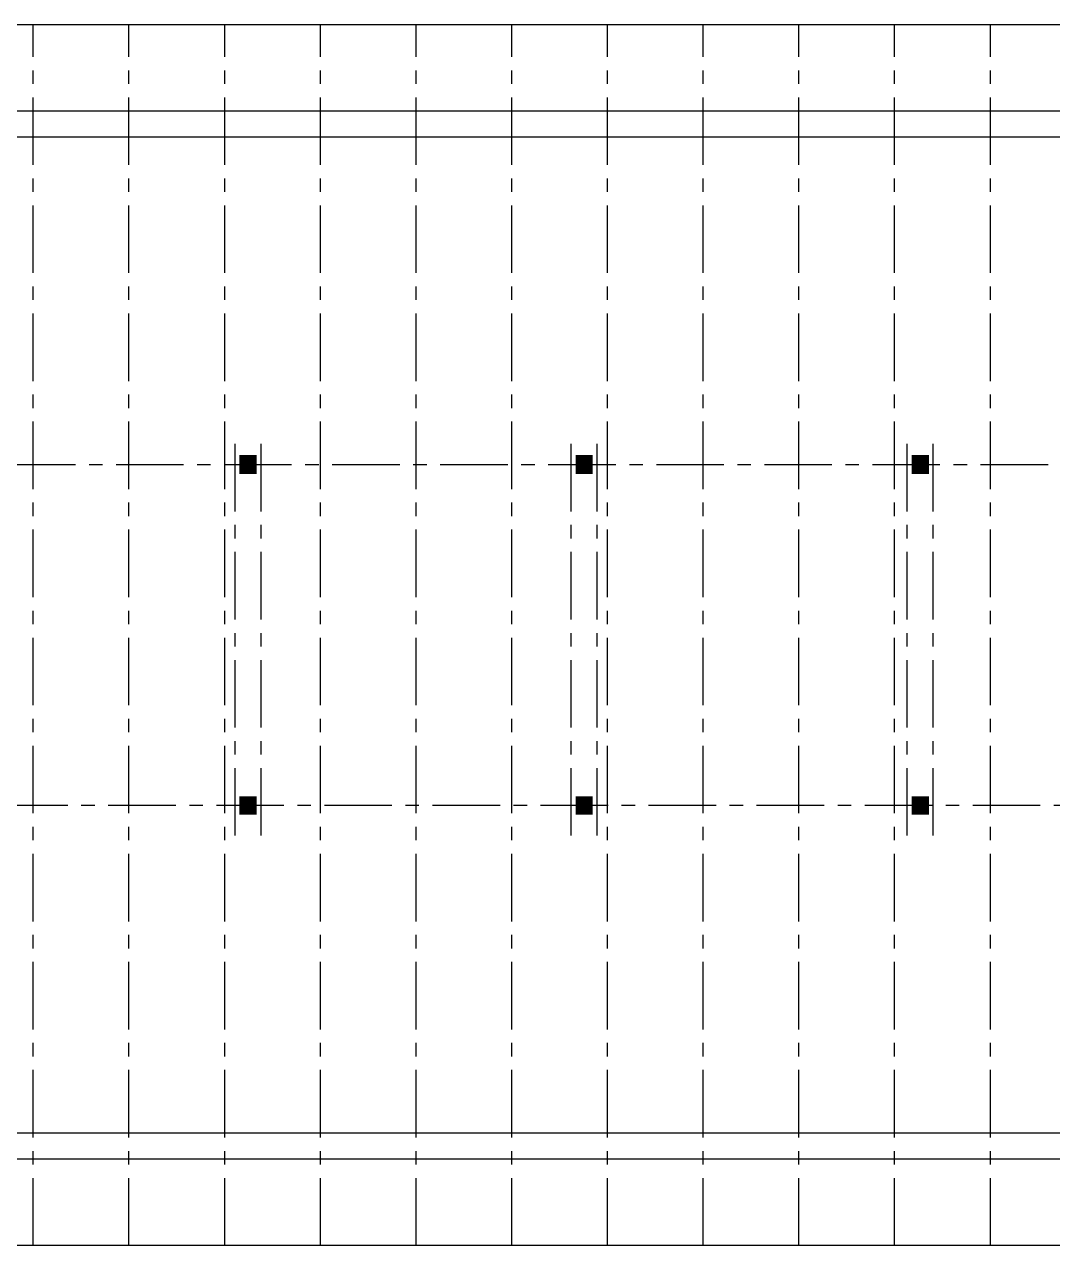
# Model space of a CAD drawing. Header units: millimetres. Extents: x -24587 to 37983, y -70862 to 338.
# Drawn here: x 19006 to 19957, y -61938 to -60808 of the extents above; entities that cross this region are included whole.
import ezdxf

# ---------------------------------------------------------------- set-up
doc = ezdxf.new("R2010")
doc.units = ezdxf.units.MM
doc.header["$LTSCALE"] = 50
doc.set_wipeout_variables(frame=1)
doc.linetypes.add('CENTER', pattern=[2, 1.25, -0.25, 0.25, -0.25])
for name, color, linetype in [('K-CIENKIE', 8, 'Continuous'), ('K-DREWNO', 33, 'Continuous'), ('K-DREWNO_OSIE', 8, 'CENTER'), ('K-OSIE', 9, 'CENTER'), ('K-WYMIARY', 1, 'Continuous')]:
    doc.layers.add(name, color=color, linetype=linetype)

# ---------------------------------------------------------------- blocks, each defined once
blk = doc.blocks.new('A$C76aa7286-flat-3')
at = {"layer": 'K-DREWNO'}
h = blk.add_hatch(dxfattribs=at)
h.set_pattern_fill('ACET-2D-ANGLE', color=256, scale=0.1)
h.set_pattern_definition([(1e-29, (-19834.9598, 61530.52185), (4e-17, 0.6985), [0.508, -0.1905]), (90, (-19834.9598, 61530.52185), (-0.6985, 9e-17), [0.508, -0.1905])])
h.paths.add_polyline_path([(8, 8), (-8, 8), (-8, -8), (8, -8)])
blk.add_lwpolyline([(-8, 8), (8, 8), (8, -8), (-8, -8)], close=True, dxfattribs=at)
blk = doc.blocks.new('A$C76aa7286-flat-4')
at = {"layer": 'K-DREWNO'}
h = blk.add_hatch(dxfattribs=at)
h.set_pattern_fill('ACET-2D-ANGLE', color=256, scale=0.1)
h.set_pattern_definition([(1e-29, (-19834.9598, 61215.1885), (4e-17, 0.6985), [0.508, -0.1905]), (90, (-19834.9598, 61215.1885), (-0.6985, 9e-17), [0.508, -0.1905])])
h.paths.add_polyline_path([(8, 8), (-8, 8), (-8, -8), (8, -8)])
blk.add_lwpolyline([(-8, -8), (8, -8), (8, 8), (-8, 8)], close=True, dxfattribs=at)
blk = doc.blocks.new('A$C76aa7286-flat-5')
at = {"layer": 'K-DREWNO'}
h = blk.add_hatch(dxfattribs=at)
h.set_pattern_fill('ACET-2D-ANGLE', color=256, scale=0.1)
h.set_pattern_definition([(1e-29, (-19523.8931, 61530.52185), (4e-17, 0.6985), [0.508, -0.1905]), (90, (-19523.8931, 61530.52185), (-0.6985, 9e-17), [0.508, -0.1905])])
h.paths.add_polyline_path([(8, 8), (-8, 8), (-8, -8), (8, -8)])
blk.add_lwpolyline([(-8, 8), (8, 8), (8, -8), (-8, -8)], close=True, dxfattribs=at)
blk = doc.blocks.new('A$C76aa7286-flat-6')
at = {"layer": 'K-DREWNO'}
h = blk.add_hatch(dxfattribs=at)
h.set_pattern_fill('ACET-2D-ANGLE', color=256, scale=0.1)
h.set_pattern_definition([(1e-29, (-19523.8931, 61215.1885), (4e-17, 0.6985), [0.508, -0.1905]), (90, (-19523.8931, 61215.1885), (-0.6985, 9e-17), [0.508, -0.1905])])
h.paths.add_polyline_path([(8, 8), (-8, 8), (-8, -8), (8, -8)])
blk.add_lwpolyline([(-8, -8), (8, -8), (8, 8), (-8, 8)], close=True, dxfattribs=at)
blk = doc.blocks.new('A$C76aa7286-flat-7')
at = {"layer": 'K-DREWNO'}
h = blk.add_hatch(dxfattribs=at)
h.set_pattern_fill('ACET-2D-ANGLE', color=256, scale=0.1)
h.set_pattern_definition([(1e-29, (-19212.82646, 61530.52185), (4e-17, 0.6985), [0.508, -0.1905]), (90, (-19212.82646, 61530.52185), (-0.6985, 9e-17), [0.508, -0.1905])])
h.paths.add_polyline_path([(8, 8), (-8, 8), (-8, -8), (8, -8)])
blk.add_lwpolyline([(-8, 8), (8, 8), (8, -8), (-8, -8)], close=True, dxfattribs=at)
blk = doc.blocks.new('A$C76aa7286-flat-8')
at = {"layer": 'K-DREWNO'}
h = blk.add_hatch(dxfattribs=at)
h.set_pattern_fill('ACET-2D-ANGLE', color=256, scale=0.1)
h.set_pattern_definition([(1e-29, (-19212.82646, 61215.1885), (4e-17, 0.6985), [0.508, -0.1905]), (90, (-19212.82646, 61215.1885), (-0.6985, 9e-17), [0.508, -0.1905])])
h.paths.add_polyline_path([(8, 8), (-8, 8), (-8, -8), (8, -8)])
blk.add_lwpolyline([(-8, -8), (8, -8), (8, 8), (-8, 8)], close=True, dxfattribs=at)
blk = doc.blocks.new('A$Cf7a2d33d-flat-1')
at = {"layer": 'K-OSIE'}
for points in [[(-358, 0), (2628.1, 0)], [(-358, -946), (2628.1, -946)]]:
    blk.add_lwpolyline(points, dxfattribs=at)

msp = doc.modelspace()

# ---------------------------------------------------------------- wipeouts: each hides what was drawn before it
for points in [[(19018.074, -61937.855), (19010.074, -61937.855), (19010.074, -61372.855), (19018.074, -61372.855)], [(19106.646, -61937.855), (19098.646, -61937.855), (19098.646, -61372.855), (19106.646, -61372.855)], [(19195.217, -61937.855), (19187.217, -61937.855), (19187.217, -61372.855), (19195.217, -61372.855)], [(19283.788, -61937.855), (19275.788, -61937.855), (19275.788, -61372.855), (19283.788, -61372.855)], [(19372.36, -61937.855), (19364.36, -61937.855), (19364.36, -61372.855), (19372.36, -61372.855)], [(19460.931, -61937.855), (19452.931, -61937.855), (19452.931, -61372.855), (19460.931, -61372.855)], [(19549.503, -61937.855), (19541.503, -61937.855), (19541.503, -61372.855), (19549.503, -61372.855)], [(19638.074, -61937.855), (19630.074, -61937.855), (19630.074, -61372.855), (19638.074, -61372.855)], [(19726.646, -61937.855), (19718.646, -61937.855), (19718.646, -61372.855), (19726.646, -61372.855)], [(19815.217, -61937.855), (19807.217, -61937.855), (19807.217, -61372.855), (19815.217, -61372.855)], [(19903.788, -61937.855), (19895.788, -61937.855), (19895.788, -61372.855), (19903.788, -61372.855)]]:
    msp.add_wipeout(points).dxf.layer = 'K-DREWNO'

# ---------------------------------------------------------------- next in the draw order: wipeouts: each hides what was drawn before it
for points in [[(19018.074, -60807.855), (19010.074, -60807.855), (19010.074, -61372.855), (19018.074, -61372.855)], [(19106.646, -60807.855), (19098.646, -60807.855), (19098.646, -61372.855), (19106.646, -61372.855)], [(19195.217, -60807.855), (19187.217, -60807.855), (19187.217, -61372.855), (19195.217, -61372.855)], [(19283.788, -60807.855), (19275.788, -60807.855), (19275.788, -61372.855), (19283.788, -61372.855)], [(19372.36, -60807.855), (19364.36, -60807.855), (19364.36, -61372.855), (19372.36, -61372.855)], [(19460.931, -60807.855), (19452.931, -60807.855), (19452.931, -61372.855), (19460.931, -61372.855)], [(19549.503, -60807.855), (19541.503, -60807.855), (19541.503, -61372.855), (19549.503, -61372.855)], [(19638.074, -60807.855), (19630.074, -60807.855), (19630.074, -61372.855), (19638.074, -61372.855)], [(19726.646, -60807.855), (19718.646, -60807.855), (19718.646, -61372.855), (19726.646, -61372.855)], [(19815.217, -60807.855), (19807.217, -60807.855), (19807.217, -61372.855), (19815.217, -61372.855)], [(19903.788, -60807.855), (19895.788, -60807.855), (19895.788, -61372.855), (19903.788, -61372.855)]]:
    msp.add_wipeout(points).dxf.layer = 'K-DREWNO'

# ---------------------------------------------------------------- next in the draw order: linework, layer by layer
at = {"layer": 'K-DREWNO'}
msp.add_lwpolyline([(18183.36, -60807.855), (20553.36, -60807.855), (20553.36, -61937.855), (18183.36, -61937.855)], close=True, dxfattribs=at)

# ---------------------------------------------------------------- next in the draw order: wipeouts: each hides what was drawn before it
for points in [[(18598.693, -61207.189), (20138.026, -61207.189), (20138.026, -61223.189), (18598.693, -61223.189)], [(18598.693, -61538.522), (20138.026, -61538.522), (20138.026, -61522.522), (18598.693, -61522.522)]]:
    msp.add_wipeout(points).dxf.layer = 'K-DREWNO'

# ---------------------------------------------------------------- next in the draw order: block references
for name, p in [('A$C76aa7286-flat-8', (19212.826, -61215.189)), ('A$C76aa7286-flat-6', (19523.893, -61215.189)), ('A$C76aa7286-flat-4', (19834.96, -61215.189)), ('A$C76aa7286-flat-7', (19212.826, -61530.522)), ('A$C76aa7286-flat-5', (19523.893, -61530.522)), ('A$C76aa7286-flat-3', (19834.96, -61530.522))]:
    msp.add_blockref(name, p, dxfattribs=at)
at = {"layer": 'K-WYMIARY'}
msp.add_blockref('A$Cf7a2d33d-flat-1', (18275.36, -60899.855), dxfattribs=at)

# ---------------------------------------------------------------- next in the draw order: wipeouts: each hides what was drawn before it
for points in [[(18283.36, -60891.855), (20453.36, -60891.855), (20453.36, -60907.855), (18283.36, -60907.855)], [(19204.826, -61187.189), (19196.826, -61187.189), (19196.826, -61558.522), (19204.826, -61558.522)], [(19220.826, -61187.189), (19228.826, -61187.189), (19228.826, -61558.522), (19220.826, -61558.522)], [(19515.893, -61187.189), (19507.893, -61187.189), (19507.893, -61558.522), (19515.893, -61558.522)], [(19531.893, -61187.189), (19539.893, -61187.189), (19539.893, -61558.522), (19531.893, -61558.522)], [(19826.96, -61187.189), (19818.96, -61187.189), (19818.96, -61558.522), (19826.96, -61558.522)], [(19842.96, -61187.189), (19850.96, -61187.189), (19850.96, -61558.522), (19842.96, -61558.522)], [(18283.36, -61853.855), (20453.36, -61853.855), (20453.36, -61837.855), (18283.36, -61837.855)]]:
    msp.add_wipeout(points).dxf.layer = 'K-DREWNO'

# ---------------------------------------------------------------- next in the draw order: linework, layer by layer
at = {"layer": 'K-DREWNO_OSIE'}
for points in [[(19014.074, -61937.855), (19014.074, -60807.855)], [(19102.646, -61937.855), (19102.646, -60807.855)], [(19368.36, -61937.855), (19368.36, -60807.855)], [(19634.074, -61937.855), (19634.074, -60807.855)], [(19722.646, -61937.855), (19722.646, -60807.855)]]:
    msp.add_lwpolyline(points, dxfattribs=at)

# ---------------------------------------------------------------- next in the draw order: wipeouts: each hides what was drawn before it
for points in [[(19112.903, -61211.189), (19112.903, -61219.189), (19204.826, -61219.189), (19204.826, -61211.189)], [(19312.75, -61211.189), (19312.75, -61219.189), (19220.826, -61219.189), (19220.826, -61211.189)], [(19423.969, -61211.189), (19423.969, -61219.189), (19515.893, -61219.189), (19515.893, -61211.189)], [(19623.817, -61211.189), (19623.817, -61219.189), (19531.893, -61219.189), (19531.893, -61211.189)], [(19735.036, -61211.189), (19735.036, -61219.189), (19826.96, -61219.189), (19826.96, -61211.189)], [(19934.884, -61211.189), (19934.884, -61219.189), (19842.96, -61219.189), (19842.96, -61211.189)], [(19112.903, -61534.522), (19112.903, -61526.522), (19204.826, -61526.522), (19204.826, -61534.522)], [(19312.75, -61534.522), (19312.75, -61526.522), (19220.826, -61526.522), (19220.826, -61534.522)], [(19423.969, -61534.522), (19423.969, -61526.522), (19515.893, -61526.522), (19515.893, -61534.522)], [(19623.817, -61534.522), (19623.817, -61526.522), (19531.893, -61526.522), (19531.893, -61534.522)], [(19735.036, -61534.522), (19735.036, -61526.522), (19826.96, -61526.522), (19826.96, -61534.522)], [(19934.884, -61534.522), (19934.884, -61526.522), (19842.96, -61526.522), (19842.96, -61534.522)]]:
    msp.add_wipeout(points).dxf.layer = 'K-DREWNO'

# ---------------------------------------------------------------- next in the draw order: linework, layer by layer
at = {"layer": 'K-CIENKIE'}
for points in [[(18263.36, -60887.855), (20473.36, -60887.855), (20473.36, -61857.855), (18263.36, -61857.855)], [(18287.36, -60911.855), (20449.36, -60911.855), (20449.36, -61833.855), (18287.36, -61833.855)]]:
    msp.add_lwpolyline(points, close=True, dxfattribs=at)
at = {"layer": 'K-DREWNO_OSIE'}
for points in [[(19191.217, -61937.855), (19191.217, -60807.855)], [(19279.788, -61937.855), (19279.788, -60807.855)], [(19456.931, -61937.855), (19456.931, -60807.855)], [(19545.503, -61937.855), (19545.503, -60807.855)], [(19811.217, -61937.855), (19811.217, -60807.855)], [(19899.788, -61937.855), (19899.788, -60807.855)], [(19200.826, -61558.522), (19200.826, -61187.189)], [(19224.826, -61558.522), (19224.826, -61187.189)], [(19511.893, -61558.522), (19511.893, -61187.189)], [(19535.893, -61558.522), (19535.893, -61187.189)], [(19822.96, -61558.522), (19822.96, -61187.189)], [(19846.96, -61558.522), (19846.96, -61187.189)]]:
    msp.add_lwpolyline(points, dxfattribs=at)
msp.add_lwpolyline([(18590.693, -61215.189), (20146.026, -61215.189), (20146.026, -61530.522), (18590.693, -61530.522)], close=True, dxfattribs=at)

doc.saveas('drawing.dxf')
